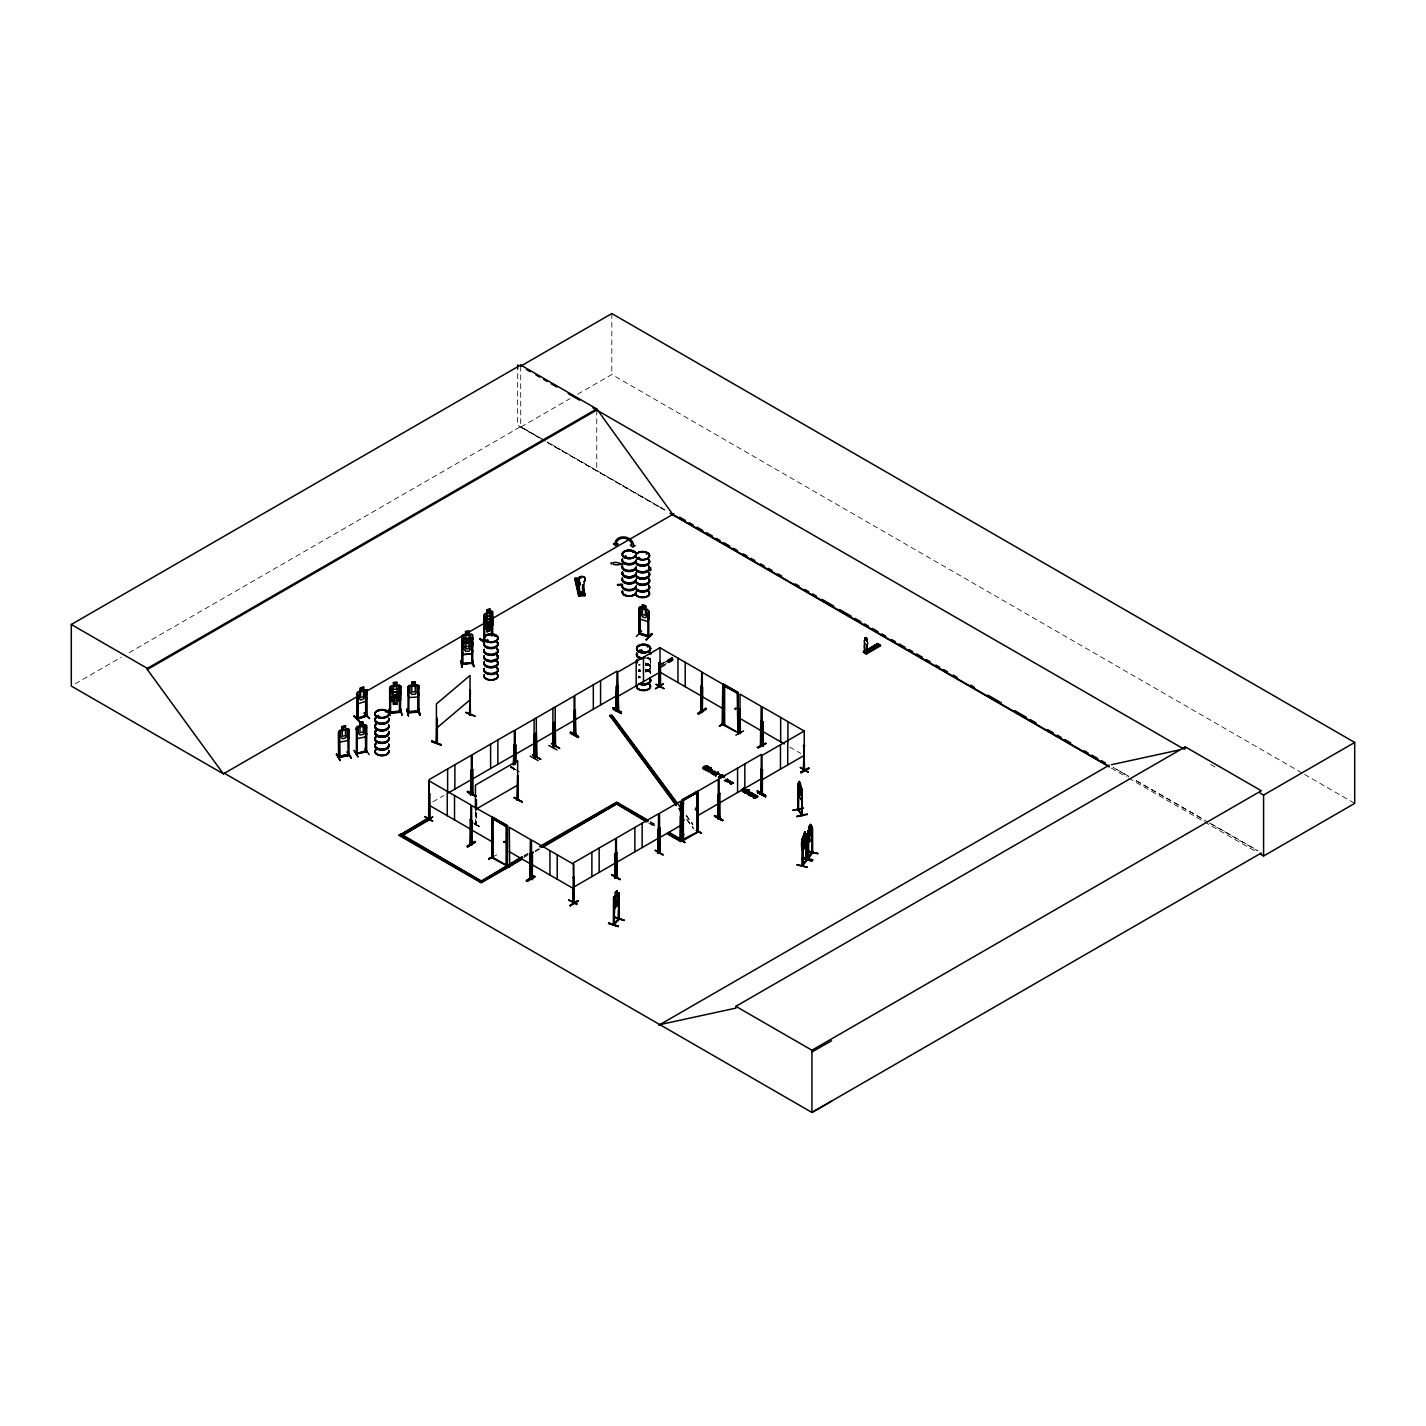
<?xml version="1.0" encoding="UTF-8"?>
<svg xmlns="http://www.w3.org/2000/svg" width="1426" height="1426" viewBox="0 0 1426 1426"><rect width="100%" height="100%" fill="white"/><g stroke="black" fill="none" stroke-linecap="round" stroke-linejoin="round"><path stroke-width="0.75" stroke-dasharray="5 3.75" d="M730.522 782.321C732.911 786.421 726.814 783.32 731.645 781.519A1.836 1.052 0 0 1 732.821 781.698C737.616 785.191 724.23 783.587 733.713 782.589M647.778 665.532L647.778 665.14M650.345 662.68L650.719 661.29M649.739 665.193L650.702 667.279L649.739 669.703L645.408 671.628A7.005 4.046 0 0 0 650.577 667.707A7.005 4.046 0 0 0 645.39 663.803M650.47 668.687L650.702 667.35M731.894 784.478L730.076 783.783L730.522 782.821M727.224 778.471C730.005 782.482 724.818 777.134 726.993 780.325M728.116 779.362L727.1 780.86L724.925 779.594M733.659 783.302C732.572 779.452 726.547 784.906 731.859 783.961M474.27 824.21L479.493 826.706L471.507 821.661M479.439 826.26L474.662 823.533M729.435 782.072L729.043 780.307L730.486 781.751M728.615 781.127L730.415 781.537M723.82 780.664C726.155 781.573 732.411 783.516 726.387 782.179C727.474 783.534 729.845 777.758 730.486 781.252M728.668 781.715L726.743 780.985M476.516 823.194L475.642 824.513L475.731 810.752M728.668 782.214L728.419 780.521L731.075 781.448M728.116 779.862L727.224 778.97L727.1 780.86M732.59 783.551L730.932 782.589L731.645 782.018A1.836 1.052 0 0 1 732.821 782.197L732.697 784.086M667.796 660.523L667.439 661.504M667.421 660.648L668.438 661.575M639.294 670.38L639.329 669.65M479.386 826.706L471.525 822.16M514.305 768.792L514.358 769.701L513.913 768.561M514.305 769.683L513.289 769.915L514.43 768.667M475.5 824.228L475.446 810.61M476.159 812.321L476.391 824.121L476.444 812.481M649.721 669.454L645.408 671.361A6.987 4.028 0 0 0 650.559 667.439L648.58 664.338L645.408 663.268M665.96 660.826C673.09 663.946 662.912 661.397 667.386 659.971L670.06 661.7L667.386 659.971M668.669 659.222C675.799 662.341 665.621 659.792 670.113 658.384L672.769 660.095L670.113 658.384M660.131 664.48L672.537 657.315M660.274 664.819L672.715 657.529M662.217 663.874L672.876 657.653M659.026 666.156L671.468 658.865M662.252 665.799L672.894 659.436M660.541 666.869L673.036 659.757M660.719 667.101L673.411 659.721M661.183 667.35L675.389 659.026M514.358 768.81L513.289 769.826L514.162 769.398M492.754 856.937L496.783 854.851M75.15 683.838L121.406 657.136M129.124 652.68L520.704 426.606L545.427 440.866M520.704 366.161L520.704 427.105L570.061 398.62M577.655 394.236L611.825 374.503L1302.598 773.32M432.827 801.858L443.932 795.458M524.055 855.564L527.905 853.336M524.055 856.331L527.905 854.103M523.663 857.579L527.513 855.35M535.231 850.894L539.099 848.666M535.231 851.643L541.024 848.31M724.729 780.771L726.297 781.252L724.622 780.699M667.421 660.826L668.598 660.808M513.913 769.452L514.02 768.561M639.597 670.79L638.563 670.309A6.97 4.028 0 0 1 640.096 669.632M648.58 664.605L645.408 663.536A6.987 4.028 0 0 1 650.559 667.439M640.042 669.97A7.077 4.082 0 0 0 638.563 670.612L640.024 671.218M673.732 659.329L671.076 658.028M510.365 766.689L518.298 771.234M510.365 767.063L515.196 769.808M510.312 767.206L514.447 769.63M545.427 441.222L517.656 425.269L517.656 371.313M547.352 442.345L665.069 509.973L547.317 441.971M1136.272 780.699L1203.811 819.504M1211.53 823.943L1257.839 850.556M519.082 771.698L511.132 767.152L519.064 771.769M1304.54 774.425L1354.7 803.391M1210.692 764.514L1218.25 768.881M1136.201 780.735L1207.43 821.857M1209.355 822.962L1257.482 850.752M520.704 427.105L539.723 438.085M547.317 442.47L664.213 509.955M1111.317 768.097L1126.736 776.992M1128.679 778.115L1255.86 851.554M789.737 747.064L800.735 753.409M725.335 778.863L726.993 779.808M730.932 782.09L732.59 783.034M650.167 821.465L655.817 824.727M650.167 822.214L655.817 825.476M650.506 823.426L656.156 826.688M648.634 823.105L656.156 827.454M686.227 815.155L692.876 824.085M686.227 815.922L692.876 824.852M686.886 819.219L693.517 828.167M686.886 819.986L693.517 828.934M728.615 780.628L729.47 782.286M650.345 659.792L650.719 661.165M650.345 672.234L650.719 673.625A7.077 4.082 0 0 0 645.408 669.56M650.559 657.867L650.541 660.666M650.559 661.789L650.541 673.108M611.825 313.56L611.825 374.503M596.745 410.064L596.745 471.008M648.509 657.832A6.97 4.028 0 0 1 645.372 664.552M647.065 658.313A6.97 4.028 0 0 1 650.488 662.324A6.97 4.028 0 0 1 645.372 665.675M640.096 665.282A6.97 4.028 0 0 1 638.652 664.641M645.372 663.161A6.97 4.028 0 0 1 650.541 667.047A6.97 4.028 0 0 1 645.372 670.933M638.652 669.899A6.97 4.028 0 0 0 640.096 670.541A6.934 4.011 0 0 1 638.67 669.881M640.078 670.933A6.987 4.028 0 0 1 638.634 670.291M647.119 657.867A7.077 4.082 0 0 1 650.595 661.931A7.077 4.082 0 0 1 645.408 665.354M647.119 657.511A7.077 4.082 0 0 1 650.595 661.593A7.077 4.082 0 0 1 645.408 665.015M648.58 657.564A7.077 4.082 0 0 1 647.119 658.224M645.372 663.179A6.934 4.011 0 0 1 650.523 667.047A6.934 4.011 0 0 1 645.372 670.915M638.634 678.116A6.987 4.028 0 0 1 640.078 677.475M638.563 677.689A7.077 4.082 0 0 1 640.042 677.029A7.077 4.082 0 0 1 638.563 676.387M640.042 677.386A7.077 4.082 0 0 1 638.563 676.744M638.67 670.88A6.934 4.011 0 0 0 640.096 671.521A6.97 4.028 0 0 1 638.652 670.897A7.077 4.082 0 0 1 640.042 670.309M645.408 669.899A7.077 4.082 0 0 1 650.648 673.856M638.652 676.994A6.97 4.028 0 0 1 640.096 676.352M640.078 677.742A6.987 4.028 0 0 1 638.634 677.1M638.634 671.396A6.987 4.028 0 0 1 640.078 670.755M645.39 670.345A6.987 4.028 0 0 1 650.559 674.248M638.563 677.332A7.077 4.082 0 0 1 640.042 676.69A6.97 4.028 0 0 1 638.652 675.96M645.372 669.222A6.97 4.028 0 0 1 650.309 674.159M645.372 664.159A6.97 4.028 0 0 1 650.541 668.045A6.97 4.028 0 0 1 645.372 671.931M638.652 665.193A6.97 4.028 0 0 1 640.096 664.569M640.078 671.2A7.005 4.046 0 0 1 638.634 670.559M645.372 664.177A6.934 4.011 0 0 1 650.523 668.045A6.934 4.011 0 0 1 645.372 671.913M1128.554 776.261L1113.118 767.402L1128.501 776.297M514.501 768.4L511.328 766.582L514.483 768.471M647.065 658.562A6.987 4.028 0 0 0 648.509 657.921A6.97 4.028 0 0 1 647.065 658.545"/><path stroke-width="1.5" d="M640.256 607.102L639.222 607.868L639.026 633.928L648.723 636.976L648.83 610.791L645.515 608.777L645.621 605.711L642.342 604.749L642.449 607.886L640.844 608.367L640.844 613.964L642.449 616.888L645.461 617.832L647.065 615.943L645.621 605.711M647.921 635.853L647.885 636.78L647.85 612.307L648.723 612.592M648.866 636.673L639.436 632.841M622.716 564.518C610.31 558.439 608.599 567.584 622.752 563.894M864.512 650.648L866.848 652.11L867.115 644.552A2.495 1.444 59.5 0 0 866.848 641.076L866.723 638.313M866.848 652.11L867.222 644.499M621.932 585.23L617.494 584.838L622.021 584.375M583.448 593.394L584.197 581.452A3.725 3.012 -12.8 0 0 584.214 577.263A3.725 3.012 -12.8 0 0 578.992 577.673A3.725 3.012 -12.8 0 0 578.992 581.968L578.956 581.844A3.725 3.012 -12.8 0 1 578.956 577.53A3.725 3.012 -12.8 0 1 584.197 577.138A3.725 3.012 -12.8 0 1 584.197 581.452L584.214 581.576M737.723 732.501L723.82 725.299L723.82 685.478L737.224 693.214L737.919 733.837L738.276 692.608L722.786 683.678L722.447 724.907L724.64 724.854L735.852 731.413M864.512 652.431L864.637 650.577C867.685 652.217 862.445 650.327 864.709 643.073A2.495 1.444 59.5 0 1 865.065 640.078L864.958 637.957L866.188 637.529M865.332 651.183L865.742 650.898M806.064 845.404C801.038 857.097 800.218 840.591 803.23 836.919L806.082 844.655L802.446 849.985M806.082 844.655L806.546 841.875M808.132 842.641L811.75 838.06L812.107 834.495L811.786 838.114C806.653 849.843 805.815 832.873 809.148 829.272L809.148 826.278L810.752 824.371L809.433 826.492M618.866 900.858L618.403 904.458L614.178 908.79L613.519 906.33M581.861 591.665L581.416 593.109M617.565 584.517L622.431 584.446A6.97 4.028 0 0 0 628.313 589.562A6.97 4.028 0 0 0 636.192 585.569M530.205 756.101L538.155 760.611M556.996 749.88L548.832 745.442M663.5 854.869L655.407 850.431M796.938 864.922L807.437 867.204L797.134 864.637M802.802 857.222L813.052 859.825M801.448 799.772L801.84 797.401L801.341 799.808L798.4 795.066M808.025 842.071L810.824 827.027M715.905 775.619L716.262 773.73L718.864 773.712L716.262 774.229L715.905 776.136M798.792 809.13L798.025 809.558M798.007 809.701L797.972 783.48L799.398 784.55L799.362 781.377L801.875 789.416L801.875 815.636L801.43 814.21M802.303 815.476L801.858 790.557L801.84 815.565L798.079 809.629L802.268 814.513L801.448 814.959M618.153 926.597L608.439 923.335L618.189 926.508M467.443 846.973L475.161 841.393L467.282 845.992L467.478 847.08L475.553 842.071M513.039 864.156L505.196 868.345M874.031 647.885L872.409 647.76L873.942 647.511M611.094 564.108L611.255 562.414M715.21 775.726C716.048 771.038 711.217 776.938 715.549 773.676M436.73 718.864L436.659 743.303L437.319 741.912M469.51 715.05L470.063 690.255L470.42 714.854C468.352 716.565 471.578 712.447 469.439 714.301M377.266 716.529L378.211 715.478L378.389 716.601M378.033 715.531L377.569 716.315L379.156 716.529M386.321 712.002L385.501 711.877M486.23 640.434L488.048 640.292L486.64 640.506M494.501 636.174L495.517 635.836M493.093 821.483L493.182 822.98L493.253 821.447M493.253 838.131L493.04 838.078M493.218 838.951L493.218 837.757M493.04 854.067L493.271 852.588L493.253 853.532M624.428 556.746L626.46 556.443M624.57 556.443L625.978 556.479M625.978 557.031L625.854 556.104M639.383 557.548L638.26 557.584M639.614 557.637L639.008 558.475M639.169 558.439L637.868 558.136M646.655 553.93L646.228 553.823M646.744 553.431L647.048 553.698M640.916 650.844L639.115 650.916M640.844 651.058L639.329 650.47M648.295 646.495L647.244 646.744L648.277 646.406M647.778 646.21L647.404 646.21M683.589 803.765L683.624 802.963M683.393 820.538L683.589 819.255L683.642 820.788M683.41 835.565L683.642 834.103L683.624 835.03M723.731 704.64L723.784 706.173L723.784 704.676M431.508 741.716L441.151 745.049L431.864 740.932M441.115 744.96L431.775 741.449M441.115 744.622L431.811 741.003M338.55 757.295L348.889 755.192M347.926 754.461C348.586 757.349 346.643 753.588 348.889 754.301M650.755 567.673L650.773 570.596M484.858 626.014L483.877 623.376L484.858 626.014L491.72 623.019L492.736 619.597M424.538 816.688L432.47 821.251M424.859 816.474L432.791 821.055M467.425 791.911L475.5 796.403M475.892 796.225L467.318 791.519L475.892 795.726M570.436 732.893C576.371 732.019 585.284 743.231 570.614 731.894M578.154 737.171L570.293 732.982M578.528 736.885L570.525 732.394M613.073 709.275L621.469 713.57L613.394 709.025M577.138 903.852L568.76 900.056M576.728 904.583L568.796 899.966M619.757 879.682L611.576 874.815L620.078 879.486M620.096 879.093L612.128 874.548M722.483 820.449C698.134 806.243 739.434 828.898 714.711 816.189M714.836 815.583L722.786 820.182M765.691 796.76L757.349 792.517L765.744 796.867M802.143 839.647C807.063 825.191 806.973 840.663 803.551 845.654L802.802 838.631L804.977 831.679L805.03 834.87L804.977 831.679L802.178 839.629L802.143 865.867L806.938 859.272M366.749 716.102L365.484 716.208L366.464 691.503L366.749 716.102L357.07 719.274L358.14 718.918L357.855 694.373L357.944 718.722M750.397 793.106L748.436 791.18L746.012 793.319M357.338 701.022L358.265 703.784L365.733 701.289L366.839 689.899L363.648 689.899M365.733 701.289L366.839 697.956M479.742 639.133L484.822 643.019M480.17 638.491L483.61 641.005M806.635 860.573L802.143 864.976L803.034 865.386L802.945 840.984M802.963 865.386L807.027 860.056L806.581 835.618L806.136 860.591L806.439 833.818L806.385 841.91M807.829 857.489L808.685 858.024L808.595 833.622M807.829 858.381L808.168 830.52M808.613 857.186L807.776 857.472M808.631 858.024L808.292 856.973M808.239 833.533L808.15 858.595L812.642 852.837L811.822 852.213M811.786 853.247L812.107 826.456L810.752 827.365M812.588 851.928L807.847 858.452M812.606 852.766L812.588 828.363M338.693 739.452L339.727 742.144L347.891 740.54L349.067 729.256L345.466 728.971M618.421 918.611L619.347 918.255L613.394 924.565L613.519 898.327L615.319 895.385L613.84 924.743L613.822 900.305L613.768 924.743L618.902 919.663M809.148 826.278L809.184 838.31L811.341 833.123L810.592 824.495L810.699 827.526M582.111 592.735L581.541 591.79M581.416 592.788L582.093 591.968L582.129 592.984M354.111 715.941L359.762 721.984L354.165 715.87M359.691 721.93L354.111 716.28L359.762 721.984M696.512 808.988L695.193 809.505L697.029 809.255M695.692 808.988L696.28 809.505M696.013 809.505L695.959 808.578M696.191 807.383L696.316 810.111M389.761 692.68L391.009 689.524L399.565 688.918L400.688 691.806L399.565 688.918M399.316 697.118L400.67 694.195M400.653 694.123L399.423 697.278L390.867 697.867L389.744 695.05M471.56 646.192L472.79 643.055L471.56 646.21L462.987 646.744L461.881 643.91M417.64 696.94L418.977 693.981M418.959 693.909L417.729 697.047L409.137 697.528L408.032 694.694M471.543 653.803L472.879 642.769L471.596 641.807L463.094 642.36L461.953 643.572M463.165 654.427L461.935 651.539L463.076 654.534L471.65 653.964L472.897 650.898M336.447 754.372L340.315 760.521L336.536 753.926M340.208 760.45L336.465 754.318M354.183 750.326L358.015 756.85M354.183 750.664L357.944 756.743M424.895 822.018L432.755 816.92L424.895 821.519M535.392 876.598L527.602 880.805M758.222 748.008L766.083 743.409M486.872 610.043L485.517 620.328L486.979 622.092L486.979 627.672L488.494 624.392L490.009 626.46L490.918 625.961L489.065 623.465L490.972 619.044L488.441 623.073L485.91 621.273L487.852 623.982L485.999 628.242L489.706 626.477L491.168 612.253L489.706 611.897L489.724 608.706L486.801 609.989L486.872 613.037L483.877 615.337L484.038 629.098L486.961 628.884L486.961 631.878L489.884 630.595L489.778 627.529L491.168 625.836L489.706 612.895L486.979 614.089L486.979 619.686L485.517 622.716L485.517 628.313L486.89 628.813M407.07 709.399L408.442 715.888L406.553 709.506M460.99 660.915L461.757 667.404M428.816 819.041L429.85 818.399L429.565 793.854L429.582 820.306L428.691 819.807M470.723 843.657L472.006 844.067M531.738 878.933L532.558 879.45L531.399 879.093M532.272 878.969L531.738 878.042M659.4 686.708L659.668 662.413M660.024 686.975L659.204 687.421L660.559 686.922L660.452 662.537L659.472 662.288L660.452 662.537M531.524 879.218L531.47 839.95L573.698 864.334L573.787 903.567L572.895 902.177L573.912 901.482M659.472 647.475L701.699 671.842L701.218 710.415M762.09 745.994L763.266 746.226L763.16 721.823L762.161 721.574L763.16 721.823M803.587 768.988L804.104 768.881M752.875 796.76C752.785 799.38 758.24 798.382 755.423 796.207C756.778 795.476 759.256 797.74 756.261 795.387C754.835 797.027 751.431 798.15 756.226 797.223M670.862 834.174L682.644 840.93L698.116 831.982L698.116 790.949L682.288 799.701L682.288 840.716L680.612 841.572L667.439 833.978M636.335 636.513L641.718 630.845M622.431 584.785L622.413 584.82A7.077 4.082 0 0 0 627.387 589.918A7.077 4.082 0 0 0 636.049 587.031M613.982 923.763L614.339 923.317M614.321 924.244L613.483 923.674M618.973 892.854L618.421 919.503M619.276 919.2L618.92 894.69L618.349 919.627M707.456 768.988C704.408 771.822 699.649 766.029 707.046 765.673L709.078 767.045L708.062 768.471M428.78 818.702L429.814 818.471M471.168 793.337L470.42 794.621M574.072 734.8L575.641 734.301L575.266 709.738L574.999 734.693M617.476 710.219L618.224 709.827M574.072 901.749C575.409 899.984 571.505 901.998 573.912 900.59M615.301 877.56L615.355 853.194L614.838 878.184L615.711 877.667L614.553 878.024L615.426 877.525M616.905 876.651L616.371 876.455M657.832 853.372L658.616 813.711L616.389 838.096L616.513 877.257M719.774 817.651L718.722 816.955L719.613 816.474M718.74 817.882L719.809 817.561L718.864 817.758M761.627 793.622L762.108 793.712M761.627 794.514L762.5 793.997L761.698 794.46M803.248 769.541L803.569 770.7L803.943 745.388L804.478 770.379L803.141 769.666L803.997 768.881M803.248 770.432L803.997 769.755M489.884 630.595L489.706 627.476L492.808 625.23L492.808 617.191M483.949 615.39L484.893 613.911M339.62 756.511L338.425 756.404L347.855 754.764M339.424 732.768L339.655 757.331L339.424 732.768L338.461 732.964L338.622 757.616L348.996 755.459L348.924 729.256M357.124 729.114L356.179 729.31L357.124 729.114L357.195 753.784L357.177 752.857M366.696 750.914L365.822 751.11M366.696 751.805L356.25 753.944L365.43 751.128M711.235 772.785C718.74 769.095 712.037 775.797 711.164 772.518M389.494 712.037L390.671 712.18M389.494 712.929L400.599 712.055M399.476 687.76L400.528 687.92L399.476 687.76L399.423 712.376L400.599 711.164M552.878 747.42L552.914 708.294M555.231 706.957L555.106 746.137M573.644 735.442L574.036 710.914L573.965 735.263M680.594 840.734L680.576 815.993L680.184 840.591L680.933 839.647M697.189 791.59L718.294 779.398L718.241 819.005L718.312 818.061M872.659 647.939L872.819 647.172M505.143 842.409C506.337 839.148 503.093 844.388 504.144 841.572M504.875 842L504.269 841.839M735.566 708.811L735.852 707.849L735.852 708.847M734.515 708.865L735.424 709.399M407.783 711.681L418.674 710.897L418.959 712.055L418.959 685.853L415.322 685.104L415.322 682.038L411.668 682.27L411.793 685.425L409.975 686.548L409.975 692.145L411.793 694.426L415.198 694.212L417.034 691.681L417.034 686.084L415.198 685.211L415.198 682.145M407.783 712.572L418.87 711.806M461.703 663.197L462.915 663.393M461.703 664.088L472.79 663.322M471.703 639.062L472.755 639.205L471.703 639.062L471.81 663.393M506.533 866.242L506.533 826.403L493.129 818.667L493.218 858.541L507.014 865.689M437.372 742.803L437.301 718.383M377.569 716.119L378.799 716.405M495.571 636.156L494.662 635.836M632.894 552.486L633.394 551.737M713.553 773.391L711.984 772.357L715.531 771.787A2.442 1.408 0 0 0 714.765 771.288L708.348 771.84L708.276 770.2L710.879 769.291L712.501 770.218L711.681 771.377L708.045 770.896L711.93 770.111L711.2 773.249L713 774.247L718.205 771.912M365.751 715.531L366.749 715.21L357.16 719.239L357.231 693.036L358.247 691.61L366.732 689.97M803.783 834.834L804.674 832.677M801.911 858.327L811.929 860.769M817.811 853.568L807.562 850.965M808.292 857.222L811.786 852.605M809.433 827.49L810.342 826.314M808.203 830.592L812.196 826.599M347.801 728.561L338.657 731.342L338.728 757.562M356.268 753.623L366.357 750.629L366.625 751.769L366.785 725.602L365.519 724.729C360.778 727.795 365.929 718.651 359.833 722.893L359.94 725.977L356.411 727.759L357.48 738.561L365.609 736.885L366.785 733.641M484.27 640.149L483.503 641.415L484.394 641.023M751.128 796.474C753.338 793.319 752.34 796.635 755.548 795.405M752.072 795.69L753.73 793.836L750.129 794.567L753.73 794.353L752.072 796.189M647.6 609.526L640.203 606.995L639.115 607.797L639.258 633.661L648.901 636.745M639.311 609.348L640.007 634.249L640.203 609.633M639.115 615.836L640.256 619.009M648.777 618.902L647.671 621.54L640.167 619.08M647.743 636.656L647.992 635.55M640.292 633.394L649.026 635.871M652.163 634.214L646.228 639.739L651.7 633.625M646.228 639.739L652.163 634.249M646.37 639.721L651.629 633.554M706.494 768.382L705.442 767.758C700.398 768.24 708.526 769.826 706.066 767.616M536.639 757.313L536.319 732.697L536.639 757.206M553.555 747.438L553.555 723.053M659.828 827.971L659.757 852.748L660.095 828.132M718.312 818.952L719.524 793.034L719.809 817.668M615.248 892.444L617.173 890.626L615.248 892.444L615.319 907.489M614.41 903.014L615.319 904.476L616.995 902.765L617.904 899.432L616.995 893.763L618.902 892.961M614.107 896.722L618.795 892.926M615.319 896.491L616.995 894.762M615.319 902.088L616.995 900.359M492.041 856.937L492.398 856.188M509.67 866.705L509.314 827.312L530.419 839.486L529.723 878.683M701.253 686.102L700.968 710.665L701.253 686.102L702.43 711.913M740.415 733.534L740.005 708.936L740.13 733.285M760.45 745.531L760.753 720.914L760.753 745.655M614.553 917.114L624.285 920.305M618.349 919.004L614.392 923.478M393.398 685.656L389.744 687.011L389.797 713.196L400.528 712.287L400.439 711.164M399.458 700.861L400.546 699.756L400.67 686.138L397.034 685.371M391.081 701.521L400.688 699.863M743.427 788.649C737.01 791.59 746.101 790.628 743.534 788.382M802.232 815.458L798.524 809.594M472.648 663.66L472.79 634.998L471.507 634.035L463.022 634.641L461.864 635.8L461.864 664.356L472.648 662.734M411.686 685.336L408.014 686.583L408.086 712.84L418.727 712.109M409.226 685.532L408.157 686.672L408.157 694.676M752.785 794.639C743.802 798.613 755.976 788.917 750.129 795.066M749.113 795.316L751.449 792.517M806.688 859.7L806.956 859.236M582.592 584.678L585.052 595.551L578.689 596.05L574.696 578.689L580.97 578.207M580.239 578.243L575.569 578.6M578.796 596.05L576.068 580.774M576.407 580.774L579.812 595.997L576.211 578.207M583.127 595.676L582.503 589.098M399.476 711.253L400.51 711.431M400.51 712.323L400.67 686.138M750.129 794.567L752.001 792.838M750.236 792.838L746.101 793.034M429.19 817.918L429.297 817.918M471.846 792.909C474.074 792.107 471.043 795.048 472.915 792.892M471.311 793.622L471.311 794.514M472.79 793.64L472.559 769.042L472.487 793.373M575.623 733.606L574.553 733.624L575.623 733.338M617.155 710.326L616.317 710.79L617.048 671.129L574.838 695.496L574.838 734.693M517.905 799.273L517.674 775.548L516.889 800.396L517.763 799.879M517.905 800.146L517.959 775.708M618.385 710.095L617.69 711.396L618.51 710.861M618.153 686.387L618.421 711.021L618.153 686.387L617.351 711.217L618.224 710.718M658.99 687.136L658.955 662.84L658.865 687.261L659.792 686.494M657.618 853.122L658.349 828.363M760.379 792.909L761.395 792.678L760.521 793.177M760.379 793.801L761.734 793.498M762.144 794.621L761.983 755.441L804.211 731.057L804.3 770.254M461.81 663.197L472.648 662.769M461.774 664.338L461.81 639.704L462.826 639.632L462.933 664.017M408.906 688.116L407.907 688.188L408.906 688.116L408.852 712.786L408.906 711.538M417.8 711.021L417.961 712.162M357.213 718.365L357.944 717.831M479.742 639.151L483.877 640.684M436.98 718.258L436.409 743.124L436.409 703.927L470.063 675.443L469.974 715.228L470.384 690.38M474.983 716.315L465.642 712.34L474.929 715.941M705.906 766.992C711.057 768.222 704.212 765.994 707.118 766.778L707.046 765.673M702.858 768.097L705.941 769.345L708.098 767.366M436.409 728.312L470.063 699.827M812.285 853.229L812.25 826.492M802.588 865.885L802.588 840.894M378.015 716.333L379.084 716.405M624.927 556.568L626.05 557.281M633.108 551.773L633.75 551.987M638.082 557.78L638.848 558.422M639.704 650.648L640.541 651.022M706.583 769.042L704.07 768.792M618.866 918.754L618.688 919.734M863.407 652.306L877.721 643.572L880.608 645.639L866.455 653.999L863.586 652.128L865.243 650.327L863.586 651.058M863.889 652.555L878.238 644.071L863.586 652.128L864.281 652.787M878.238 644.071L880.198 645.408M880.395 645.087L865.529 653.465L880.555 645.621L879.717 645.158M719.738 776.439C721.485 779.915 716.387 776.903 720.772 775.316M515.552 744.675L515.481 764.265M534.465 733.766L534.411 758.543L534.75 733.909M555.106 746.547L555.231 721.77L555.552 746.386L554.839 745.406M532.558 754.746L540.686 759.274L532.718 754.675M574.375 735.46L574.036 696.102L515.214 730.076L515.214 764.104M540.668 759.22L532.522 754.853M559.598 748.365L551.434 743.427L559.58 748.311M578.19 737.634L570.275 732.982M717.938 794.425L718.187 818.987M684.926 842.516L678.402 838.916M701.039 833.283L698.063 830.841M864.958 637.957L865.065 640.078M866.848 641.076L866.848 638.884M864.709 643.073L864.798 651.397M863.372 652.252L877.721 643.572M866.045 653.304L867.489 651.611L867.703 652.787M866.473 653.981L867.703 651.718M879.878 644.998L865.529 653.465L880.092 645.354M429.85 794.015L429.137 794.425M470.776 794.817L471.079 769.897L470.562 794.888M513.36 764.71L514.073 745.067L513.645 764.871M575.534 709.898L574.553 710.166M616.46 710.701L616.781 685.781L615.979 710.629L616.513 709.845M618.421 686.548L617.44 686.797M658.955 662.84L659.935 662.573M613.02 707.92L621.415 712.198L613.447 707.67M663.856 688.598L656.334 684.302M428.905 817.686L429.921 817.704M428.816 819.932L429.137 779.612L471.364 755.245L471.364 794.532M429.493 819.38L428.78 819.861M660.274 686.494L659.543 685.942M618.421 711.021L617.708 672.145L659.935 647.76L660.274 687.118L660.185 662.698M475.731 796.314L467.318 792.036M476.159 799.505L476.159 810.182M470.33 843.889L470.544 819.29L471.56 844.691M471.275 819.7L470.277 819.433M701.966 686.512L700.968 686.245M513.913 797.687L522.308 801.965L514.34 797.437M513.966 797.526L522.273 801.929M470.598 842.766L470.723 842.766M701.022 709.809L702.055 710.041L701.164 709.791M705.906 708.276L697.974 713.303L706.244 708.882M531.755 854.602L532.433 879.325M762.892 721.984L762.963 745.531M762.963 745.78L762.5 744.907M574.108 877.311L573.127 877.56L574.108 877.311L574.054 903.407L572.985 903.121L573.252 878.576M617.101 852.481L616.121 852.748M719.809 793.195L718.811 793.444M760.985 793.444L761.324 754.425L719.096 778.792L719.221 817.954M762.696 769.826L761.698 770.093M803.622 770.628L803.925 745.709M804.674 745.798L803.212 746.119M655.015 850.252L662.609 854.923M757.384 791.091L765.691 795.494L757.277 791.216M615.355 876.669L614.553 878.024M658.349 851.857L657.832 852.481M657.636 853.158L658.705 852.908M577.851 900.679L569.99 905.795L577.904 900.751M570.061 905.742L577.958 901.196L570.043 905.35M804.674 769.291L803.604 769.969L803.943 745.388M800.681 772.09L808.988 768.24L800.735 772.161M800.681 772.607L808.595 767.901M808.97 768.204L801.127 772.839M471.596 820.342L471.65 845.101L471.97 820.556M702.661 687.368L702.305 711.93L702.287 672.341L723.41 684.533L723.16 723.499M706.066 708.793C689.756 717.1 702.715 714.408 705.852 708.205M697.938 713.749L705.852 709.114M723.035 699.132L723.178 723.909M488.69 858.862L493.414 856.046M488.672 859.308L493.467 856.527L488.672 858.791M724.105 722.857L719.364 726.119L724.301 723.41M724.123 723.249L719.381 726.012M504.982 868.666L512.879 864.085M529.795 854.263L529.759 878.719M735.852 735.174L743.57 730.896M526.408 880.626L534.287 875.992L526.39 880.573M526.444 881.054L534.34 876.473M757.099 747.438L765.174 743.356M357.213 696.601L223.383 773.872L71.3 686.066L71.3 624.481L520.704 365.02L596.745 408.923L672.787 514.412L1108.198 765.78M71.3 624.481L147.341 668.384L596.745 408.923M831.572 1101.228L811.929 1112.44L224.435 773.266L223.383 773.872L147.341 669.525L596.745 410.064M364.913 692.163L464.965 634.392M468.815 632.164L484.216 623.287M491.917 618.831L673.856 513.788M578.546 584.464L579.687 583.929M447.621 793.319L471.364 779.612M472.131 779.184L514.358 754.8M515.214 754.443L574.036 720.486M574.838 719.88L617.048 695.496M617.708 696.512L659.935 672.145M521.738 859.45L481.222 882.837L399.191 835.476L427.123 818.595L428.656 819.469L402.275 835.476L428.656 820.235L428.78 780.664L471.008 805.03L470.83 844.228M399.191 835.476L400.724 833.818L481.988 881.5M402.613 833.497L427.123 819.344L428.656 820.235M475.446 809.487L517.674 785.12M507.371 866.723L507.585 825.797L492.095 816.866L491.756 858.095L493.949 858.042L505.16 864.602M471.685 845.119L471.596 805.53L507.585 825.797M722.447 683.874L738.276 692.608M491.756 858.095L492.291 817.223M722.447 724.907L722.786 683.678M864.709 651.219L865.796 651.058M522.112 856.687L479.671 881.945M539.474 846.652L616.656 802.107L648.295 820.378M504.751 867.471L480.455 882.391M508.619 865.243L522.112 857.436M541.417 846.313L606.995 808.435M610.863 806.207L616.656 802.874L648.295 821.144M399.191 834.709L481.222 882.07L521.738 858.684M529.438 854.227L533.306 851.999M541.024 847.543L618.189 802.998L542.95 847.187M529.438 854.994L533.306 852.766M702.858 768.596L707.046 766.19M703.891 768.151L706.53 767.848M706.226 770.04C720.772 763.088 696.458 775.851 711.128 767.812M706.226 770.539L711.128 768.329M713.303 774.639L718.205 772.411M720.344 775.067C724.996 774.229 720.148 777.74 720.772 774.817M722.572 774.799C711.467 779.683 726.618 777.384 724.265 775.405M722.643 775.887L719.381 777.17L719.524 778.186M698.116 790.949L682.501 799.808L682.288 840.716M723.624 777.152L724.782 775.708M573.395 887.293L615.622 862.908M616.389 862.463L658.616 838.096M719.096 803.177L761.324 778.792M659.472 837.739L680.576 825.547M697.189 815.975L718.294 803.783M741.039 790.646L744.051 788.935L743.534 787.883M761.983 779.808L804.211 755.441M749.096 790.254C737.955 798.186 751.752 785.102 742.803 791.644C745.745 793.943 740.468 788.168 746.351 789.523A2.014 1.159 0 0 1 747.206 790.218L749.096 789.737L747.206 790.218M747.206 790.735A2.014 1.159 0 0 0 746.351 790.022L743.499 790.877L746.761 790.467M749.096 789.737L744.194 791.965M698.116 831.982L697.564 791.109M658.794 1025.258L1109.25 765.174M735.887 1006.328L1185.291 746.867L1261.333 790.77L811.929 1050.231L735.887 1006.328L735.887 1008.111L659.846 1024.634M1259.8 792.874L1263.579 795.048L1354.7 742.447L1354.7 803.391L1263.579 856.01L1259.728 853.782M1261.333 852.98L811.929 1112.44L811.929 1050.231M811.929 1052.014L831.572 1040.784M723.945 685.692L737.723 692.947L723.945 685.692L723.909 725.353M506.319 826.527L493.253 818.88L506.319 826.527L506.319 866.081M506.497 842.944L506.854 841.108M684.658 838.435L696.833 832.41L696.726 792.553L683.321 800.289L683.375 840.181M356.981 718.134L365.484 715.585M472.291 793.997L472.131 754.8L514.358 730.415L514.358 764.443M517.62 799.915L517.674 760.735L475.446 785.12L475.446 808.471M486.712 640.809L488.048 641.04L487.817 639.989M639.543 650.381L639.401 651.29M640.595 651.325L639.329 651.557M723.784 688.883L723.909 689.649M723.731 688.794L723.945 688.847M723.731 719.987L723.945 720.344M489.813 608.759L489.813 611.754L492.736 611.54L492.558 635.515M484.929 614L491.667 611.041M483.984 641.575L484.394 616.656L484.626 638.991M491.524 613.519C493.485 612.271 489.724 615.996 491.524 617.957M484.626 616.834L483.592 616.995M491.827 614.731L485.107 617.69L483.967 620.987L485.036 617.618L491.827 614.553L492.701 617.244M486.979 622.075L489.706 620.898M484.787 625.961L491.72 623.019M486.979 631.682L489.706 630.47M489.653 634.802L489.154 634.517A6.952 4.011 0 0 1 497.71 639.508A6.952 4.011 0 0 1 486.07 641.308A6.952 4.011 0 0 1 489.189 634.588M582.592 586.71L585.052 595.551M388.71 709.346L390.261 715.727M462.291 666.922L461.061 660.488L462.202 667.368M760.664 794.032L761.038 792.553M762.357 794.05L762.411 769.666M658.224 851.875L658.028 853.301M614.962 878.149L614.642 853.604M757.17 796.991L755.566 796.35L756.19 797.508M365.573 751.716L365.555 727.367L366.625 727.385L365.68 727.581M751.128 795.958L755.548 794.888M536.283 757.456L536.319 717.884M360.404 687.902L363.648 686.904L363.541 690.024L365.127 690.505L365.127 696.102L363.541 699.025L360.582 700.023L358.978 698.152L360.404 687.902L360.511 690.968L357.231 693.036M366.339 715.888L356.874 719.043L356.981 694.676L358.051 694.569M364.414 712.964L369.459 718.241M509.385 866.01L509.724 866.723M749.113 794.799L752.785 794.122M676.263 805.672L609.865 715.478L611.879 714.996L682.252 809.79M609.865 716.244L611.879 715.745L676.94 803.391M553.235 747.652L553.27 722.911M659.792 852.73L659.472 813.373L680.576 801.18L680.612 841.572M740.058 733.677L740.005 694.123L761.127 706.298L760.878 745.263M530.115 878.862L530.062 854.103M639.953 633.322L639.205 633.091M648.687 636.976L648.741 636.139M1111.424 764.71L1178.785 750.058M800.503 783.391L800.467 795.423L798.649 790.164L799.237 781.412M798.435 785.173L798.364 810.218L798.774 785.708M801.43 787.651L801.875 789.416M797.972 791.519L798.489 795.102M803.266 808.043L792.749 810.289L803.444 808.239M796.795 816.189L807.312 813.979M708.062 767.972L709.096 767.42L708.152 766.832M342.115 726.565L345.609 725.905L345.502 729.043L347.231 729.684L347.231 735.281L345.502 738.026L342.276 738.704L340.547 736.654L340.547 731.057L342.276 729.702C341.349 722.322 344.022 731.698 339.798 730.112M342.276 726.707L345.502 726.03M357.57 726.547L365.519 724.889M347.837 731.039L348.924 731.039L347.837 731.039L348.122 755.655M339.548 732.982L338.461 732.964M347.213 752.162L351.438 758.222L347.659 752.126M356.179 753.677L366.375 751.538M364.878 748.49L369.102 754.497M389.726 711.984L399.369 711.521M471.81 662.502L471.863 663.678M418.727 711.217L407.836 711.895M366.464 714.996L365.751 716.422L365.591 691.806M348.746 754.301L348.746 755.192M357.124 752.607L357.373 753.677M339.37 756.243L347.73 754.55M655.96 684.427L663.928 688.598M613.091 707.795L621.059 712.34M808.203 772.268L800.164 767.348L808.132 771.876M503.877 841.714L505.143 841.679M365.805 751.965L365.555 727.367M356.447 753.908L356.375 727.688L357.48 726.387M393.38 682.573L397.016 682.288L396.909 685.478L398.727 686.334L398.727 691.931L396.909 694.48L396.909 700.059L392.364 700.576L394.485 696.904L392.596 693.428L395.216 696.209L398.371 693.036L396 696.815L398.317 699.934L395.287 697.546L393.433 700.326L393.523 694.729L391.687 692.483L391.687 686.886L393.505 685.746L393.38 682.573L396.909 682.484M390.902 685.853L399.387 685.175M389.619 688.544L390.671 688.687L389.619 688.544L389.708 713.16M397.052 701.218L399.53 701.022M396.927 704.123L393.523 704.319L393.523 701.396L391.687 700.469L393.505 686.744L396.909 686.476L396.909 692.073L398.727 694.319L398.727 699.916L396.909 701.057L397.052 704.212L393.398 704.426L393.523 701.325L389.761 700.736M400.474 708.865L401.989 715.317L400.492 708.918M625.8 557.352L624.57 557.067M579.241 579.455L575.534 580.043M579.509 580.632L575.801 581.22L579.509 580.935M579.901 582.378L576.211 582.984L579.901 582.699M580.257 583.947L576.55 584.553L580.257 584.268M580.97 592.343C584 589.687 579.045 598.546 581.006 592.503M584.232 593.448L578.689 593.858L578.689 592.271L579.116 593.519L583.804 593.163L584.232 591.861L584.197 594.927L579.509 595.284L579.081 594.036L579.526 595.961M584.197 593.644L584.286 595.64L582.361 586.942M580.97 595.016L582.717 595.034L582.681 592.218M465.518 631.54L469.154 631.201L469.047 634.374L470.865 635.247L470.865 640.844L469.047 643.376L465.642 643.625L463.824 641.344L463.824 635.746L465.642 634.623L465.5 631.468L469.172 631.272M461.881 638.688L472.808 637.921M465.642 641.219L469.047 640.969M469.243 639.026L465.589 639.187L465.732 642.36L463.896 643.482L463.896 649.08L465.732 651.361L469.136 651.129L470.954 648.616L470.954 643.019L469.136 642.128L469.047 635.372L465.642 635.622L465.589 642.199M471.65 653.964L463.076 654.534M472.701 662.413L471.863 662.787M473.628 666.602L472.202 659.757L473.539 666.174M474.092 666.637L472.202 659.757M411.686 682.341L415.322 682.091M417.693 684.943L409.173 685.425M417.8 687.528L418.834 687.688L417.8 687.528L417.729 712.144M418.299 708.74L420.189 715.121L418.371 708.241M419.654 715.032L418.406 708.651M715.638 773.373L718.864 773.712M715.638 773.89L718.864 774.229M753.534 797.098C755.976 800.004 754.069 793.319 757.83 796.884M579.687 585.355L578.778 585.213M579.687 585.605L578.546 585.088M390.617 712.84L390.492 711.895L399.369 711.271M462.684 663.963L471.667 662.805M364.004 713.036L369.53 718.597M347.908 754.782L349.031 755.406M617.511 584.767L622.003 584.892M584.927 595.569L582.468 584.713M802.642 850.021L802.143 847.704M807.366 851.162L817.829 853.604L807.33 851.34M801.715 858.523L812 861.144M802.998 864.655L802.695 865.849M723.731 777.027L722.768 776.885L723.731 777.544M807.758 840.36L808.275 842.677M419.672 715.068L418.299 708.223M744.301 791.947L744.194 790.664L746.547 790.699M640.149 607.048L642.502 607.815L642.502 604.82M614.089 896.651L613.447 898.344M614.267 916.954L624.303 920.34M614.303 917.292L624.089 920.519M429.476 820.306L429.404 817.348M864.637 652.359L865.457 652.823L865.457 651.04M765.709 743.285L758.293 747.616M700.968 710.629L701.414 709.578M616.068 686.191L616.335 710.736M757.277 790.699L765.691 795.494M575.534 734.283L575.266 709.738M714.497 815.85L722.643 820.734L714.533 816.26M472.559 769.042L471.846 769.452M467.871 791.252L475.838 795.797M617.191 876.812L616.834 852.32M535.017 876.473L527.602 881.321M696.458 830.324L701.236 833.051L696.298 830.485M676.797 837.632L684.943 842.57M1354.7 742.447L611.825 313.56L520.704 366.161L520.704 365.02M526.408 369.459L530.222 371.651M535.926 374.949L539.723 377.141M543.52 379.334L547.317 381.526M551.131 383.719L556.835 387.016M568.243 393.612L579.633 400.189M592.949 407.872L1184.24 749.256M679.632 517.139L685.407 520.472M689.257 522.7L693.107 524.911M696.957 527.139L702.751 530.472M706.601 532.7L712.376 536.033M716.226 538.262L720.077 540.49M723.945 542.718L729.72 546.051M733.57 548.279L737.42 550.507M743.196 553.841L747.064 556.069M750.914 558.297L754.764 560.507M760.539 563.858L764.389 566.069M768.257 568.297L772.108 570.525M777.883 573.858L781.733 576.086M795.227 583.876L799.077 586.104M804.852 589.437L808.702 591.665M812.553 593.876L816.421 596.104M822.196 599.437L833.747 606.121M839.54 609.455L851.09 616.121M854.94 618.349L860.734 621.683M864.584 623.911L868.434 626.139M872.284 628.367L878.06 631.7M881.91 633.928L885.778 636.156M891.553 639.49L895.403 641.718M899.253 643.928L905.029 647.279M908.897 649.49L912.747 651.718M916.597 653.946L922.372 657.279M926.223 659.507L930.091 661.735M935.866 665.069L939.716 667.297M943.566 669.525L947.417 671.735M953.21 675.086L957.06 677.297M970.536 685.086L974.386 687.314M987.879 695.104L1001.373 702.893M1014.849 710.665L1026.417 717.349M1030.267 719.577L1036.042 722.911M1047.611 729.577L1053.386 732.911M1057.236 735.139L1061.087 737.367M1064.937 739.595L1070.73 742.928M1084.206 750.718L1088.056 752.946M1091.906 755.156L1097.699 758.507M1101.549 760.718L1105.4 762.946M669.988 513.289L1109.392 766.992M804.389 731.146L762.161 706.761L762.161 746.048L762.447 721.413M659.472 671.842L701.699 696.227M762.161 731.146L784.282 743.909M702.287 696.726L723.41 708.918M740.005 718.49L761.127 730.682M682.288 799.701L683.446 800.36L696.708 792.82L682.751 799.95L682.644 840.93M668.99 832.321L682.145 839.932L680.612 840.805L667.439 833.212M646.744 821.269L616.656 803.89L646.744 822.018M428.78 805.03L471.008 829.415M471.596 829.914L492.719 842.106M509.314 851.678L530.419 863.871M531.47 864.334L573.698 888.719M507.05 866.937L507.228 826.01M402.613 835.672L480.099 880.412M484.038 629.098L491.881 626.709M399.333 685.282L400.546 686.191M470.277 843.907L470.544 819.29M471.56 641.967L472.897 642.841M417.64 685.05L418.852 685.959M865.6 650.933L865.029 650.22M366.767 689.827L366.625 716.173M357.231 701.075L357.338 693.036M475.268 841.893L467.389 846.491M609.865 715.478L676.263 804.906M678.919 808.489L682.894 813.854M680.238 811.038L682.894 814.62M866.295 637.814L866.741 638.955M799.487 782.411L800.253 783.605M799.487 783.409L800.253 784.603M798.382 783.052L801.305 787.758M349.067 737.313L347.891 740.54M347.071 751.752L350.849 757.83M339.727 742.144L338.764 739.345M807.348 814.46L796.849 816.724M389.851 694.961L390.956 697.831M639.187 615.782L640.114 619.134M613.626 906.366L614.214 908.647M577.637 582.86L579.598 591.558M576.282 580.774L579.758 595.979M575.124 577.976L579.152 595.818M802.178 847.632L802.678 849.878M462.826 639.632L461.81 639.704M407.159 708.954L408.442 715.888M578.956 581.844L579.758 593.662M1263.579 795.048L1263.579 856.01M1185.291 746.867L1185.291 748.632M878.969 645.925L876.295 644.623M787.918 721.627L787.918 741.573M787.722 740.575L787.722 764.942M780.664 717.438L780.664 741.823M780.468 744.764L780.468 769.131M761.038 769.077L761.27 793.676M744.835 763.926L744.835 788.311M744.96 791.519L744.729 792.767M738.062 692.733L737.919 733.837M737.581 768.115L737.581 792.5M724.64 685.282L724.64 724.854M721.217 776.083L721.128 775.031M719.524 793.034L719.524 817.419M697.777 790.753L697.777 831.786M685.211 662.341L685.211 686.708M677.956 658.152L677.956 682.519M648.67 610.863L648.67 618.866M643.465 657.279L643.465 681.664M642.146 823.23L642.146 847.597M636.192 661.468L636.192 685.853M634.873 827.419L634.873 851.785M617.066 890.59L616.995 905.76M615.622 877.828L615.622 838.541L573.395 862.908L573.395 878.416M600.578 680.648L600.578 705.014M599.152 848.042L599.152 872.427M593.323 684.837L593.323 709.203M591.879 852.231L591.879 876.616M573.395 888.398L573.537 903.531M557.227 854.816L557.227 879.2M549.955 850.627L549.955 875.011M534.126 719.15L534.073 758.365M532.468 855.012L532.272 879.61L532.201 855.172M517.656 364.842L517.656 369.156M515.838 744.835L515.838 761.912M514.073 745.067L514.073 764.3M497.87 739.934L497.87 764.318M492.326 613.18L492.326 617.601M492.326 624.249L492.326 635.336M492.095 816.866L492.095 857.899M491.756 613.697L491.756 635.871M491.524 624.606L491.524 635.693M490.615 744.122L490.615 768.507M484.394 616.656L484.394 621.076M484.394 627.725L484.394 638.812M476.444 799.665L476.444 808.203M475.731 800.075L475.731 808.631M454.876 764.764L454.876 789.131M454.52 795.53L454.52 819.897M447.621 768.953L447.621 791.109M447.265 791.341L447.265 815.708M390.617 688.455L390.564 713.143M363.487 686.975L363.487 689.97M147.341 668.384L147.341 669.525M388.745 725.549A7.077 4.082 0 0 1 380.992 730.647A7.077 4.082 0 0 1 375.787 724.551M388.656 725.941A6.987 4.028 0 0 1 381.009 730.985A6.987 4.028 0 0 1 375.858 724.978M375.858 730.379A7.005 4.046 0 0 0 380.992 736.404A7.005 4.046 0 0 0 388.674 731.36A6.934 4.011 0 0 1 381.009 736.226A6.934 4.011 0 0 1 375.911 730.237M388.656 731.591A6.987 4.028 0 0 1 381.009 736.636A6.987 4.028 0 0 1 375.858 730.629M388.745 718.811A7.077 4.082 0 0 1 380.992 723.927A7.077 4.082 0 0 1 375.787 717.831M388.656 724.818A6.987 4.028 0 0 1 381.009 729.862A6.987 4.028 0 0 1 375.858 723.855M388.656 719.221A6.987 4.028 0 0 1 381.009 724.265A6.987 4.028 0 0 1 375.858 718.258M388.745 725.192A7.077 4.082 0 0 1 380.992 730.308A7.077 4.082 0 0 1 375.787 724.212M388.745 718.472A7.077 4.082 0 0 1 380.992 723.588A7.077 4.082 0 0 1 375.787 717.492M388.656 718.098A6.987 4.028 0 0 1 381.009 723.142A6.987 4.028 0 0 1 375.858 717.118M388.745 744.711A7.077 4.082 0 0 1 380.992 749.826A7.077 4.082 0 0 1 375.787 743.73M388.656 745.121A6.987 4.028 0 0 1 381.009 750.165A6.987 4.028 0 0 1 375.858 744.14M388.638 750.753A6.952 4.011 0 0 1 381.009 755.78A6.952 4.011 0 0 1 375.894 749.791M388.674 731.859A7.005 4.046 0 0 1 380.992 736.921A7.005 4.046 0 0 1 375.858 730.896M388.745 737.991A7.077 4.082 0 0 1 380.992 743.106A7.077 4.082 0 0 1 375.787 737.01M388.656 743.998A6.987 4.028 0 0 1 381.009 749.042A6.987 4.028 0 0 1 375.858 743.017M388.656 738.401A6.987 4.028 0 0 1 381.009 743.427A6.987 4.028 0 0 1 375.858 737.42M388.745 744.372A7.077 4.082 0 0 1 380.992 749.488A7.077 4.082 0 0 1 375.787 743.392M388.745 737.652A7.077 4.082 0 0 1 380.992 742.75A7.077 4.082 0 0 1 375.787 736.654M388.656 737.26A6.987 4.028 0 0 1 381.009 742.304A6.987 4.028 0 0 1 375.858 736.297M648.58 566.853A6.97 4.028 0 0 1 644.356 572.753A6.97 4.028 0 0 1 635.568 568.867M648.58 572.111A6.97 4.028 0 0 1 644.356 578.011A6.934 4.011 0 0 1 635.604 574.125A6.97 4.028 0 0 0 644.356 578.011A6.934 4.011 0 0 0 648.563 572.111A7.005 4.046 0 0 1 644.356 578.172A7.005 4.046 0 0 1 635.55 574.268M648.67 566.443A7.077 4.082 0 0 1 644.374 572.432A7.077 4.082 0 0 1 635.461 568.475M648.67 566.086A7.077 4.082 0 0 1 644.374 572.076A7.077 4.082 0 0 1 635.461 568.136M648.58 565.73A6.97 4.028 0 0 1 644.356 571.63A6.97 4.028 0 0 1 635.568 567.744M648.58 560.133A6.97 4.028 0 0 1 644.356 566.033A6.97 4.028 0 0 1 635.568 562.147M648.67 559.705A7.077 4.082 0 0 1 644.374 565.694A7.077 4.082 0 0 1 635.461 561.755M648.67 559.366A7.077 4.082 0 0 1 644.374 565.356A7.077 4.082 0 0 1 635.461 561.398M648.58 559.01A6.97 4.028 0 0 1 644.356 564.91A6.97 4.028 0 0 1 635.568 561.024M648.598 572.486A6.987 4.028 0 0 1 644.356 578.403A6.987 4.028 0 0 1 635.568 574.5M648.58 586.033A6.97 4.028 0 0 1 644.356 591.933A6.97 4.028 0 0 1 635.568 588.047M648.598 591.665A7.005 4.046 0 0 1 644.356 597.583A7.005 4.046 0 0 1 635.55 593.679M648.67 585.605A7.077 4.082 0 0 1 644.374 591.594A7.077 4.082 0 0 1 635.461 587.655M648.67 585.266A7.077 4.082 0 0 1 644.374 591.255A7.077 4.082 0 0 1 635.461 587.298M648.58 584.91A6.97 4.028 0 0 1 644.356 590.81A6.97 4.028 0 0 1 635.568 586.906M648.58 579.295A6.97 4.028 0 0 1 644.356 585.195A6.97 4.028 0 0 1 635.568 581.309M648.67 578.885A7.077 4.082 0 0 1 644.374 584.874A7.077 4.082 0 0 1 635.461 580.917M648.67 578.528A7.077 4.082 0 0 1 644.374 584.535A7.077 4.082 0 0 1 635.461 580.578M648.58 578.172A6.97 4.028 0 0 1 644.356 584.072A6.97 4.028 0 0 1 635.568 580.186M635.943 561.844A6.97 4.028 0 0 1 627.404 564.696A6.97 4.028 0 0 1 622.485 559.758M636.192 559.669A6.97 4.028 0 0 1 628.313 563.662A6.97 4.028 0 0 1 622.485 558.635M635.943 568.582A6.97 4.028 0 0 1 627.404 571.416A6.97 4.028 0 0 1 622.485 566.496M636.049 568.208A7.077 4.082 0 0 1 627.387 571.095A7.077 4.082 0 0 1 622.378 566.086M636.049 567.851A7.077 4.082 0 0 1 627.387 570.739A7.077 4.082 0 0 1 622.378 565.73M636.192 566.407A6.97 4.028 0 0 1 628.313 570.4A6.97 4.028 0 0 1 622.485 565.356M636.049 561.47A7.077 4.082 0 0 1 627.387 564.357A7.077 4.082 0 0 1 622.378 559.349M636.049 561.131A7.077 4.082 0 0 1 627.387 564.019A7.077 4.082 0 0 1 622.378 559.01M636.21 573.163A7.005 4.046 0 0 1 628.296 577.173A7.005 4.046 0 0 1 622.449 572.129M635.978 574.5A7.005 4.046 0 0 1 627.404 577.352A7.005 4.046 0 0 1 622.449 572.396M636.156 591.95A6.934 4.011 0 0 1 628.313 595.925A6.934 4.011 0 0 1 622.502 590.917A6.952 4.011 0 0 0 628.313 595.943A7.005 4.046 0 0 0 636.21 592.111A6.952 4.011 0 0 1 628.313 595.943A7.005 4.046 0 0 1 622.449 591.077M635.96 581.024A6.987 4.028 0 0 1 627.404 583.876A6.987 4.028 0 0 1 622.467 578.938M636.192 578.849A6.97 4.028 0 0 1 628.313 582.842A6.97 4.028 0 0 1 622.485 577.815M635.943 587.744A6.97 4.028 0 0 1 627.404 590.596A6.97 4.028 0 0 1 622.485 585.658M636.049 587.369A7.077 4.082 0 0 1 627.387 590.257A7.077 4.082 0 0 1 622.378 585.248M636.049 580.649A7.077 4.082 0 0 1 627.387 583.537A7.077 4.082 0 0 1 622.378 578.528M636.049 580.293A7.077 4.082 0 0 1 627.387 583.198A7.077 4.082 0 0 1 622.378 578.19M636.21 592.343A7.005 4.046 0 0 1 628.296 596.335A7.005 4.046 0 0 1 622.449 591.291M497.05 654.766A7.005 4.046 0 0 1 491.899 660.791A7.005 4.046 0 0 1 484.234 655.746M497.032 642.645A6.987 4.028 0 0 1 491.899 648.652A6.987 4.028 0 0 1 484.234 643.607M497.032 641.504A6.987 4.028 0 0 1 491.899 647.529A6.987 4.028 0 0 1 484.234 642.484M497.014 649.365A6.97 4.028 0 0 1 491.899 655.372A6.97 4.028 0 0 1 484.252 650.345M497.121 648.955A7.077 4.082 0 0 1 491.899 655.051A7.077 4.082 0 0 1 484.145 649.935M497.121 648.598A7.077 4.082 0 0 1 491.899 654.694A7.077 4.082 0 0 1 484.145 649.579M497.032 648.242A6.987 4.028 0 0 1 491.899 654.249A6.987 4.028 0 0 1 484.234 649.204M497.121 642.217A7.077 4.082 0 0 1 491.899 648.313A7.077 4.082 0 0 1 484.145 643.215M497.121 641.878A7.077 4.082 0 0 1 491.899 647.974A7.077 4.082 0 0 1 484.145 642.859M497.032 654.98A6.987 4.028 0 0 1 491.899 660.987A6.987 4.028 0 0 1 484.234 655.96M496.997 654.623A6.934 4.011 0 0 1 492.772 660.505A6.934 4.011 0 0 1 484.038 656.637M497.014 655.621A6.97 4.028 0 0 1 491.899 661.628A6.97 4.028 0 0 1 484.252 656.584M497.05 673.945A7.005 4.046 0 0 1 491.899 679.97A7.005 4.046 0 0 1 484.234 674.926M497.05 655.283A7.005 4.046 0 0 1 491.899 661.308A7.005 4.046 0 0 1 484.234 656.263M497.014 661.824A6.97 4.028 0 0 1 491.899 667.814A6.97 4.028 0 0 1 484.252 662.787M497.032 660.684A6.987 4.028 0 0 1 491.899 666.691A6.987 4.028 0 0 1 484.234 661.664M497.032 668.544A6.987 4.028 0 0 1 491.899 674.551A6.987 4.028 0 0 1 484.234 669.507M497.121 668.117A7.077 4.082 0 0 1 491.899 674.213A7.077 4.082 0 0 1 484.145 669.097M497.121 667.778A7.077 4.082 0 0 1 491.899 673.874A7.077 4.082 0 0 1 484.145 668.758M497.014 667.421A6.97 4.028 0 0 1 491.899 673.411A6.97 4.028 0 0 1 484.252 668.384M497.121 661.397A7.077 4.082 0 0 1 491.899 667.493A7.077 4.082 0 0 1 484.145 662.377M497.121 661.04A7.077 4.082 0 0 1 491.899 667.136A7.077 4.082 0 0 1 484.145 662.038M497.032 674.177A6.987 4.028 0 0 1 491.899 680.184A6.987 4.028 0 0 1 484.234 675.14M496.997 673.803A6.934 4.011 0 0 1 491.881 679.774A6.934 4.011 0 0 1 484.287 674.765M496.997 655.621A6.934 4.011 0 0 1 492.772 661.504A6.934 4.011 0 0 1 484.038 657.636M638.652 651.718A6.952 4.011 0 0 0 650.292 649.917A6.952 4.011 0 0 0 641.771 645.015A6.952 4.011 0 0 0 638.652 651.718A6.934 4.011 0 0 0 650.274 649.917A6.934 4.011 0 0 0 641.771 644.998A6.934 4.011 0 0 0 638.67 651.7A7.077 4.082 0 0 1 641.736 650.737M641.736 658.634A7.077 4.082 0 0 1 636.727 653.625M649.703 652.627A7.077 4.082 0 0 1 650.416 653.625M641.736 658.277A7.077 4.082 0 0 1 636.727 653.268M638.563 651.432A7.077 4.082 0 0 1 641.736 650.381M649.703 652.288A7.077 4.082 0 0 1 650.648 654.338M645.39 657.832A6.987 4.028 0 0 1 636.834 652.894M638.634 651.094A6.987 4.028 0 0 1 641.771 650.042M649.614 651.932A6.987 4.028 0 0 1 650.559 653.946M636.834 662.84A6.97 4.028 0 0 1 636.834 660.755M636.727 662.466A7.077 4.082 0 0 1 636.727 660.345M636.727 662.11A7.077 4.082 0 0 1 636.727 660.006M637.529 662.68A6.987 4.028 0 0 1 636.834 659.632M649.632 684.355A7.005 4.046 0 0 1 644.481 690.38A7.005 4.046 0 0 1 636.816 685.318M649.614 684.605A6.97 4.028 0 0 1 644.481 690.612A6.97 4.028 0 0 1 636.834 685.567M649.703 678.188A7.077 4.082 0 0 1 648.58 683.125A7.077 4.082 0 0 1 640.042 683.767M649.614 677.831A6.987 4.028 0 0 1 648.509 682.697A6.987 4.028 0 0 1 640.078 683.339M649.614 678.954A6.987 4.028 0 0 1 647.832 684.159A6.987 4.028 0 0 1 638.634 683.82M649.703 678.526A7.077 4.082 0 0 1 647.885 683.82A7.077 4.082 0 0 1 638.563 683.464M649.579 684.213A6.934 4.011 0 0 1 645.372 690.095A6.934 4.011 0 0 1 636.638 686.227M711.824 770.771L708.74 771.377L711.824 770.771M711.824 770.254C708.686 773.944 708.312 767.954 711.824 770.254M749.773 792.179C745.691 795.886 747.046 789.309 750.468 792.642C747.171 797.669 744.39 789.772 749.773 792.179M749.773 792.678L746.689 793.284L749.773 792.678M608.706 922.996L618.421 926.24L608.706 922.996M655.532 688.669L663.447 683.731L655.532 688.669M364.949 731.609L363.22 734.372L359.994 735.032L358.265 733L358.265 727.403L359.994 726.048L359.994 723.035L363.22 722.376L363.22 725.371L364.949 726.012L364.949 731.609M804.924 835.85L803.551 837.668L803.551 843.265L804.924 841.447L804.924 835.85M810.592 828.506L809.184 830.306L809.184 835.903L810.592 834.103L810.592 828.506M616.692 891.571L615.622 893.674L616.692 891.571M617.886 544.072L615.64 545.659L613.412 543.698L614.945 543.823A9.412 7.593 14.3 0 1 624.249 536.942A9.412 7.593 14.3 0 1 633.554 545.409L635.105 545.534L632.716 547.121L630.328 545.142L631.861 545.267A7.861 6.346 14.3 0 0 624.107 538.19A7.861 6.346 14.3 0 0 616.335 543.948L617.886 544.072M429.048 795.316L429.048 795.316M489.225 609.615L487.46 611.38L489.225 609.615M489.706 618.474L486.979 619.686L489.706 618.492M489.225 629.187L487.478 630.969L489.225 629.187M363.006 687.706L361.099 689.346L363.006 687.706M363.541 691.04L360.582 692.02L360.582 697.617L363.541 696.637L363.541 691.04M344.932 726.654L342.846 728.08L344.932 726.654M362.632 723L360.564 724.426L362.632 723M345.502 730.041L342.276 730.7L342.276 736.297L345.502 735.638L345.502 730.041M363.22 726.369L359.994 727.046L359.994 732.643L363.22 731.966L363.22 726.369M396.303 683.018L394.111 684.195L396.303 683.018M396.909 692.056L393.523 692.323L396.909 692.073M396.909 694.462L393.523 694.729L396.909 694.48M396.303 702.608L394.129 703.767L396.303 702.608M468.441 631.914L466.249 633.073L468.441 631.914M468.512 639.668L466.338 640.809L468.512 639.668M469.136 643.126L465.732 643.358L465.732 648.955L469.136 648.723L469.136 643.126M414.592 682.751L412.417 683.892L414.592 682.751M415.198 686.209L411.793 686.423L411.793 692.038L415.198 691.806L415.198 686.209M650.042 568.208L648.83 568.101L648.83 569.901L650.042 570.008L650.042 568.208M644.909 606.175L642.983 605.551L644.909 607.173L644.909 606.175M645.461 609.847L642.449 608.884L642.449 614.481L645.461 615.444L645.461 609.847M878.006 646.495L875.332 644.98L878.006 646.709M876.562 647.333L873.888 645.835L876.562 647.333M875.279 648.081L872.623 646.584L875.279 648.081M873.853 648.937L871.179 647.422L873.853 648.937M800.467 787.437L799.291 785.566L800.467 793.034L800.467 787.437M378.443 716.975A6.952 4.011 0 0 0 388.87 713.499A6.952 4.011 0 0 0 378.443 710.023A6.952 4.011 0 0 0 378.443 716.975M378.443 717.563A6.952 4.011 0 0 0 388.87 714.087A6.952 4.011 0 0 0 378.443 710.611A6.952 4.011 0 0 0 378.443 717.563M376.963 716.601A7.005 4.046 0 0 0 388.674 714.783A7.005 4.046 0 0 0 380.1 709.845A7.005 4.046 0 0 0 376.963 716.601M376.999 716.904A6.934 4.011 0 0 0 388.621 715.103A6.934 4.011 0 0 0 380.118 710.201A6.934 4.011 0 0 0 376.999 716.904M381.009 755.406A6.952 4.011 0 0 0 388.638 750.397A6.934 4.011 0 0 1 381.009 755.388A6.952 4.011 0 0 1 375.894 749.416A6.934 4.011 0 0 0 381.009 755.388M381.009 737.242A6.952 4.011 0 0 0 388.638 732.215A6.934 4.011 0 0 1 381.009 737.224A6.952 4.011 0 0 1 375.894 731.253A6.934 4.011 0 0 0 381.009 737.224M639.044 559.099A7.005 4.046 0 0 0 649.543 555.605A7.005 4.046 0 0 0 639.044 552.112A7.005 4.046 0 0 0 639.044 559.099A7.005 4.046 0 0 0 649.543 555.623A7.005 4.046 0 0 0 639.044 552.112A7.005 4.046 0 0 0 639.044 559.117M639.08 559.42A6.934 4.011 0 0 0 649.49 555.944A6.934 4.011 0 0 0 639.08 552.486A6.934 4.011 0 0 0 639.08 559.42M644.356 597.173A6.97 4.028 0 0 0 648.58 591.291A6.934 4.011 0 0 1 644.338 597.173A6.97 4.028 0 0 1 635.568 593.287A6.934 4.011 0 0 0 644.338 597.173M644.338 578.992A6.952 4.011 0 0 0 648.563 573.109A6.934 4.011 0 0 1 644.338 578.992A6.934 4.011 0 0 1 635.604 575.124A6.952 4.011 0 0 0 644.338 578.992M625.729 557.513A6.987 4.028 0 0 0 636.192 554.037A6.987 4.028 0 0 0 625.729 550.543A6.987 4.028 0 0 0 625.729 557.513M624.285 557.459A6.97 4.028 0 0 0 635.943 555.659A6.97 4.028 0 0 0 627.404 550.721A6.97 4.028 0 0 0 624.285 557.459M628.313 576.781A6.97 4.028 0 0 0 636.192 572.789A6.934 4.011 0 0 1 628.313 576.764A6.97 4.028 0 0 1 622.485 571.737A6.934 4.011 0 0 0 628.313 576.764M624.267 557.138A7.005 4.046 0 0 0 635.978 555.32A7.005 4.046 0 0 0 627.404 550.383A7.005 4.046 0 0 0 624.267 557.138M625.747 558.083A6.934 4.011 0 0 0 636.156 554.607A6.934 4.011 0 0 0 625.747 551.149A6.934 4.011 0 0 0 625.747 558.083M627.422 577.673A6.952 4.011 0 0 0 635.925 574.838A6.934 4.011 0 0 1 627.422 577.655A6.952 4.011 0 0 1 622.502 572.753A6.934 4.011 0 0 0 627.422 577.655M487.496 641.379A6.987 4.028 0 0 0 497.959 637.885A6.987 4.028 0 0 0 487.496 634.392A6.987 4.028 0 0 0 487.496 641.379M487.478 641.611A7.005 4.046 0 0 0 497.977 638.117A7.005 4.046 0 0 0 487.478 634.623A7.005 4.046 0 0 0 487.478 641.611M487.514 641.932A6.934 4.011 0 0 0 497.924 638.456A6.934 4.011 0 0 0 487.514 634.998A6.934 4.011 0 0 0 487.514 641.932M640.078 651.789A6.987 4.028 0 0 0 650.559 648.295A6.987 4.028 0 0 0 640.078 644.802A6.987 4.028 0 0 0 640.078 651.789A6.952 4.011 0 0 0 650.523 648.313A6.952 4.011 0 0 0 640.096 644.837A6.952 4.011 0 0 0 640.096 651.789M636.834 654.035A6.97 4.028 0 0 0 641.771 658.955A6.987 4.028 0 0 1 636.834 654.017M641.771 651.183A6.97 4.028 0 0 0 638.652 652.217A6.987 4.028 0 0 1 641.771 651.183M650.309 654.035A6.97 4.028 0 0 0 649.614 653.055A6.987 4.028 0 0 1 650.327 654.017"/></g></svg>
